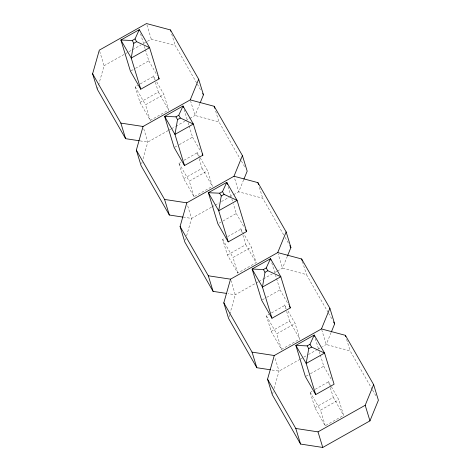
<?xml version="1.0" encoding="UTF-8"?>
<svg xmlns="http://www.w3.org/2000/svg" width="471" height="471" viewBox="0 0 471 471"><rect width="100%" height="100%" fill="white"/><g stroke="black" fill="none" stroke-linecap="round" stroke-linejoin="round"><path stroke-width="0.35" stroke-dasharray="2.35 1.77" d="M97.367 89.378L98.357 85.899M98.551 85.204L104.079 65.722L99.734 51.492M141.7 163.637L142.095 162.248M143.078 158.768L147.817 142.065L143.679 128.518M185.433 239.986L185.827 238.591M186.622 235.812L191.556 218.414L187.205 204.184M228.977 317.024L229.565 314.94M229.766 314.245L235.294 294.758L230.943 280.533M272.515 394.068L273.304 391.283M274.093 388.504L279.032 371.107L274.887 357.554M199.91 103.485L195.012 115.477L189.907 118.351M243.648 179.834L238.75 191.827L233.01 195.059M287.387 256.177L282.488 268.17L277.384 271.043M331.119 332.52L326.226 344.519L322.399 346.674M104.079 65.722L128.318 52.069M128.954 51.71L141.07 44.88M143.62 43.444L146.811 41.648M147.447 41.289L151.273 39.134L175.206 45.528L196.931 83.449M131.056 70.821L134.859 68.678M135.495 68.319L148.812 60.818L145.421 49.738M156.778 82.001L163.908 94.436L168.671 110.02L150.284 120.376L139.952 102.342L135.189 86.758L137.726 85.333M140.258 83.903L153.575 76.402L154.612 79.787M139.952 102.342L158.338 91.986L155.436 82.502M150.284 120.376L145.521 104.797L163.908 94.436M168.224 130.567L147.817 142.065L139.94 140.864M168.865 130.208L170.779 129.131M171.415 128.771L175.241 126.617M175.877 126.257L184.809 121.23M185.444 120.87L189.271 118.71M174.794 147.17L178.597 145.027M179.233 144.668L192.545 137.167L189.159 126.087M200.163 157.726L207.64 170.785L212.409 186.363L194.023 196.725L183.69 178.692L178.927 163.107L180.829 162.036M183.996 160.252L197.314 152.751L198.762 157.491M183.69 178.692L202.077 168.33L198.968 158.168M194.023 196.725L189.254 181.141L207.64 170.785M211.326 207.275L191.556 218.414L183.672 217.208M211.962 206.916L214.517 205.48M215.153 205.12L218.98 202.96M221.529 201.523L229.183 197.214M229.819 196.854L232.374 195.418M219.168 223.154L222.336 221.37M222.971 221.011L236.283 213.51L233.322 203.819M240.687 228.464L251.379 247.128L256.142 262.712L237.755 273.068L227.428 255.035L222.659 239.451L225.197 238.026M227.734 236.595L241.046 229.094L242.082 232.48M227.428 255.035L245.815 244.679L242.912 235.194M237.755 273.068L232.992 257.49L251.379 247.128M258.249 281.823L235.294 294.758L228.129 293.663M258.891 281.464L262.718 279.309M263.354 278.95L272.285 273.922M274.834 272.479L276.748 271.402M262.27 299.862L266.074 297.719M266.71 297.36L280.021 289.859L275.576 275.317M287.993 311.037L295.117 323.477L299.88 339.055L281.493 349.417L271.161 331.384L266.398 315.8L268.935 314.369M271.473 312.944L284.784 305.438L285.82 308.829M271.161 331.384L289.547 321.022L286.651 311.537M281.493 349.417L276.73 333.833L295.117 323.477M300.074 359.249L279.032 371.107L271.149 369.9M300.716 358.89L303.265 357.454M303.901 357.095L307.728 354.934M308.364 354.575L317.295 349.547M317.931 349.188L321.758 347.033M306.009 376.205L309.812 374.062M310.442 373.703L323.76 366.202L320.374 355.122M331.372 386.762L338.855 399.82L343.618 415.404L325.231 425.76L314.899 407.727L310.136 392.143L312.038 391.071M315.211 389.287L328.522 381.787L330.183 387.209M314.899 407.727L333.285 397.371L330.389 387.886M325.231 425.76L320.468 410.182L338.855 399.82M241.028 160.423L218.944 121.877L195.012 115.477L190.661 101.253M283.677 234.876L262.683 198.22L238.75 191.827L234.193 176.919M328.14 312.485L306.421 274.569L282.488 268.17L278.137 253.946M372.243 389.464L350.153 350.913L326.226 344.519L321.876 330.289M197.29 84.079L201.276 91.033M241.393 161.058L245.014 167.376M285.126 237.402L289.112 244.355M328.505 313.115L332.485 320.068M372.602 390.094L376.223 396.417M148.812 60.818L157.361 75.743M192.545 137.167L200.74 151.468M236.283 213.51L244.478 227.817M280.021 289.859L288.57 304.784M323.76 366.202L331.955 380.509M153.21 75.772L155.353 79.511M196.949 152.115L199.804 157.102M284.425 304.808L286.568 308.552M328.163 381.157L331.019 386.138M158.338 91.986L168.671 110.02M202.077 168.33L212.409 186.363M245.815 244.679L256.142 262.712M289.547 321.022L299.88 339.055M333.285 397.371L343.618 415.404M135.189 86.758L145.521 104.797M178.927 163.107L189.254 181.141M222.659 239.451L232.992 257.49M266.398 315.8L276.73 333.833M310.136 392.143L320.468 410.182M346.632 339.397L350.153 350.913M302.482 261.693L306.421 274.569M315.287 338.502L318.467 348.893M319.314 351.66L320.162 354.433M259.368 187.381L262.683 198.22M271.767 262.847L274.728 272.544M215.63 111.032L218.944 121.877M228.029 186.504L230.99 196.201M231.838 198.968L232.474 201.046M171.685 34.012L175.206 45.528M184.079 109.466L187.252 119.852M188.1 122.625L188.948 125.392M146.923 24.904L151.273 39.134M140.552 33.812L143.52 43.509M144.361 46.276L145.209 49.049"/><path stroke-width="0.71" d="M139.281 29.655L135.03 38.916L136.614 41.678L149.613 47.689L131.226 58.051L120.894 40.017L132.21 40.506L133.793 43.267L131.226 58.051L140.752 89.213L159.139 78.857L149.613 47.689L139.281 29.655L120.894 40.017L130.426 71.18L140.752 89.213M183.443 107.388L183.019 106.004L178.768 115.26L180.352 118.027L193.351 124.038L174.965 134.394L164.632 116.361L175.948 116.849L177.532 119.616L174.965 134.394L184.491 165.562L202.877 155.2L193.351 124.038L183.019 106.004L164.632 116.361L174.158 147.523L184.491 165.562M227.393 184.426L226.757 182.348L222.5 191.609L224.084 194.37L237.09 200.381L218.703 210.743L208.37 192.71L219.686 193.198L221.27 195.96L218.703 210.743L228.229 241.906L246.616 231.549L237.09 200.381L226.757 182.348L208.37 192.71L217.896 223.872L228.229 241.906M270.919 260.08L270.495 258.697L266.239 267.952L267.822 270.719L280.828 276.73L262.441 287.086L252.109 269.053L263.419 269.542L265.002 272.309L262.441 287.086L271.967 318.249L290.354 307.893L280.828 276.73L270.495 258.697L252.109 269.053L261.635 300.215L271.967 318.249M314.657 336.424L314.234 335.04L309.977 344.301L311.561 347.062L324.56 353.073L306.174 363.435L295.847 345.402L307.157 345.891L308.74 348.652L306.174 363.435L315.705 394.598L334.092 384.242L324.56 353.073L314.234 335.04L295.847 345.402L305.373 376.565L315.705 394.598M139.222 140.752L125.61 138.674L97.367 89.378L92.604 73.8L99.316 50.138L146.51 23.55L170.443 29.944L198.685 79.24L203.448 94.824L200.181 102.819M182.96 217.102L169.348 215.023L141.106 165.727L136.343 150.143L143.054 126.481L190.249 99.893L198.685 79.24M226.692 293.445L213.08 291.366L184.844 242.07L180.081 226.492L186.793 202.83L233.987 176.242L242.418 155.589L214.181 106.293L190.249 99.893M270.431 369.794L256.819 367.716L228.582 318.42L223.813 302.835L230.531 279.173L277.725 252.586L286.156 231.932L257.92 182.636L233.987 176.242M321.457 328.935L345.39 335.328L373.633 384.624L378.396 400.209L369.959 420.862L322.765 447.45L300.557 444.059L272.315 394.763L267.552 379.184L274.263 355.523L321.457 328.935L329.894 308.281L301.652 258.985L277.725 252.586M243.919 179.163L247.187 171.167L242.418 155.589M287.657 255.512L290.919 247.516L286.156 231.932M331.396 331.855L334.657 323.86L329.894 308.281M267.552 379.184L295.794 428.475L318.002 431.866L365.196 405.278L373.633 384.624M132.21 40.506L135.03 38.916M133.793 43.267L136.614 41.678M175.948 116.849L178.768 115.26M177.532 119.616L180.352 118.027M219.686 193.198L222.5 191.609M221.27 195.96L224.084 194.37M263.419 269.542L266.239 267.952M265.002 272.309L267.822 270.719M307.157 345.891L309.977 344.301M308.74 348.652L311.561 347.062M92.604 73.8L120.847 123.09L143.054 126.481M136.343 150.143L164.579 199.439L186.793 202.83M180.081 226.492L208.317 275.782L230.531 279.173M223.813 302.835L252.056 352.131L274.263 355.523M202.724 93.558L203.448 94.824M289.836 245.621L290.919 247.516M333.574 321.964L334.657 323.86M158.427 77.609L159.139 78.857M202.165 153.958L202.877 155.2M245.55 229.683L246.616 231.549M289.282 306.026L290.354 307.893M345.39 335.328L345.808 336.688M365.196 405.278L369.959 420.862M301.652 258.985L302.276 261.016M257.92 182.636L258.538 184.673M318.002 431.866L322.765 447.45M214.181 106.293L214.8 108.324M295.794 428.475L300.557 444.059M170.443 29.944L170.855 31.304M252.056 352.131L256.819 367.716M208.317 275.782L213.08 291.366M164.579 199.439L169.348 215.023M120.847 123.09L125.61 138.674"/></g></svg>
